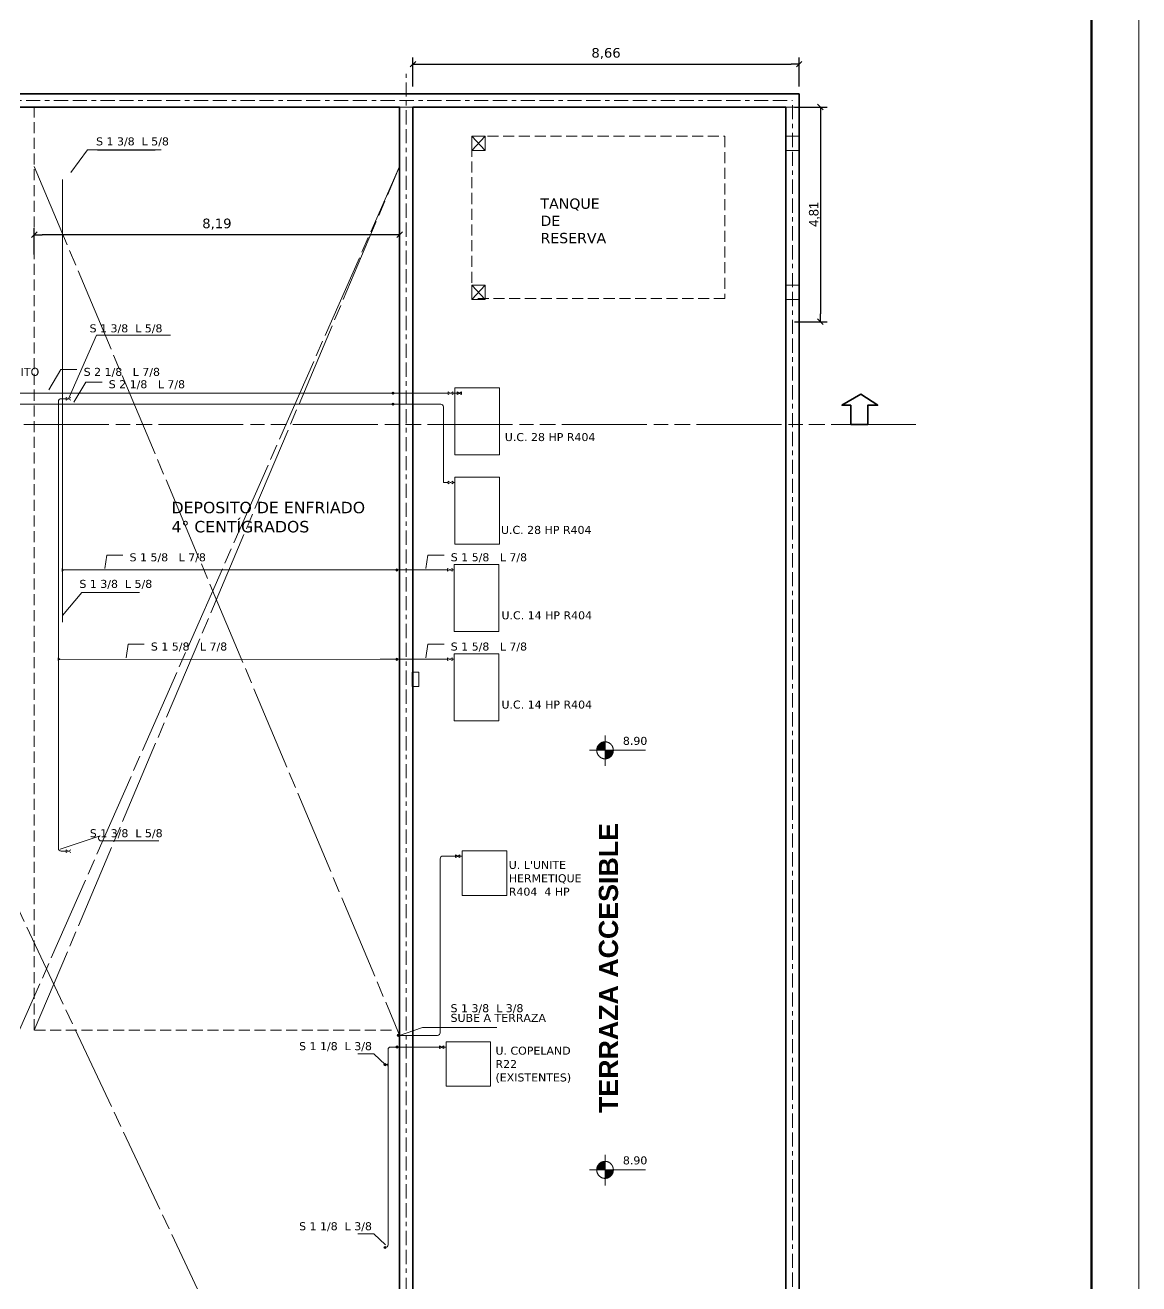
# Model space of a CAD drawing. Header units: metres. Extents: x -163 to 91, y -12 to 67.
# Drawn here: x -84.48 to -59.51, y 17.24 to 45.45 of the extents above; entities that cross this region are included whole.
import ezdxf

# ---------------------------------------------------------------- set-up
doc = ezdxf.new("R2010")
doc.units = ezdxf.units.M
doc.header["$LTSCALE"] = 0.508
doc.header["$PDMODE"] = 1
doc.header["$PDSIZE"] = -2
for name, pattern in [('STYLE_02', [0.694425, 0.48607, -0.208355]), ('STYLE_07', [1.875, 0.625, -0.20828, 0.625, -0.20836, 0.06943, -0.13893]), ('STYLE_09', [5, 3.75, -0.277785, 0.69443, -0.277785]), ('STYLE_10', [5.9375, 3.75, -0.277785, 0.69443, -0.277785, 0.625, -0.3125])]:
    doc.linetypes.add(name, pattern=pattern)
doc.layers.get('0').update_dxf_attribs({"lineweight": 18})
for name, color, linetype, lineweight in [('-40C', 160, 'Continuous', 20), ('10°C', 230, 'Continuous', 18), ('Dimension', 7, 'Continuous', 5), ('Muros', 7, 'Continuous', 35), ('None', 7, 'Continuous', 5), ('ROTUL1', 7, 'Continuous', 20), ('TEXTO', 7, 'Continuous', 18), ('Zócalo', 7, 'Continuous', 9)]:
    doc.layers.add(name, color=color, linetype=linetype, lineweight=lineweight)
doc.styles.add('Arial (bold)', font='')
doc.styles.add('HoratioDBol', font='')
doc.styles.add('Verdana', font='verdana.ttf')
doc.styles.get('Arial (bold)').set_extended_font_data('Arial', bold=True)
doc.styles.get('HoratioDBol').set_extended_font_data('HoratioDBol')
doc.dimstyles.new('personal', dxfattribs={"dimtxt": 0.214974, "dimasz": 0.179989, "dimexe": 0.15, "dimexo": 0.159, "dimgap": 0.001, "dimtad": 1, "dimzin": 3, "dimtxsty": 'HoratioDBol', "dimblk": 'VW_SLASH', "dimcen": 0, "dimdle": 0.001, "dimazin": 0, "dimtfac": 0.8, "dimtix": 1, "dimtmove": 0, "dimatfit": 0, "dimldrblk": 'VW_CONCAVEFILLED', "dimfxl": 0, "dimfrac": 2, "dimtolj": 1, "dimtzin": 3, "dimarcsym": 0})

# ---------------------------------------------------------------- blocks, each defined once
blk = doc.blocks.new('VW_SLASH')
at = {"color": 0, "linetype": 'ByBlock', "lineweight": -2}
blk.add_line((0, 0), (-1, 0), dxfattribs=at)
at = {"layer": 'Zócalo', "color": 0}
blk.add_lwpolyline([(0.35, 0.35), (-0.35, -0.35)], dxfattribs=at)
blk = doc.blocks.new('*D299')
at = {"layer": 'Defpoints', "color": 0, "lineweight": 0, "transparency": 16777216}
for p in [(-84.279, 40.75), (-84.279, 40.15), (-76.089, 40.15)]:
    blk.add_point(p, dxfattribs=at)
at = {"layer": 'Dimension', "color": 0, "lineweight": -2, "transparency": 16777216}
for p, q in [((-84.279, 40.309), (-84.279, 40.9)), ((-76.269, 40.75), (-84.099, 40.75)), ((-76.089, 40.309), (-76.089, 40.9))]:
    blk.add_line(p, q, dxfattribs=at)
at = {"layer": 'Dimension', "color": 0, "lineweight": -2, "transparency": 16777216, "xscale": 0.179989013671875, "yscale": 0.179989013671875, "zscale": 0.179989013671875, "rotation": 180}
blk.add_blockref('VW_SLASH', (-84.279, 40.75), dxfattribs=at)
at = {"layer": 'Dimension', "color": 0, "lineweight": -2, "transparency": 16777216, "xscale": 0.179989013671875, "yscale": 0.179989013671875, "zscale": 0.179989013671875}
blk.add_blockref('VW_SLASH', (-76.089, 40.75), dxfattribs=at)
at = {"layer": 'Dimension', "color": 0, "transparency": 16777216, "insert": (-80.184, 40.987), "char_height": 0.215, "attachment_point": 5, "style": 'Verdana'}
blk.add_mtext('\\A1;8,19', dxfattribs=at)
blk = doc.blocks.new('VW_CONCAVEFILLED')
at = {"linetype": 'ByBlock', "lineweight": 0}
blk.add_hatch(color=0, dxfattribs=at).paths.add_polyline_path([(-1.11, 0.3), (-1.08, 0.28), (-1.05, 0.26), (-1.01, 0.25), (-0.98, 0.23), (-0.95, 0.22), (-0.91, 0.2), (-0.88, 0.19), (-0.85, 0.17), (-0.81, 0.16), (-0.78, 0.15), (-0.75, 0.13), (-0.71, 0.12), (-0.68, 0.11), (-0.64, 0.1), (-0.61, 0.09), (-0.57, 0.08), (-0.54, 0.07), (-0.5, 0.06), (-0.47, 0.06), (-0.43, 0.05), (-0.4, 0.04), (-0.36, 0.04), (-0.33, 0.03), (-0.29, 0.02), (-0.26, 0.02), (-0.22, 0.01), (-0.18, 0.01), (-0.15, 0.01), (-0.11, 0.01), (-0.07, 0), (-0.04, 0), (0, 0), (-0.04, 0), (-0.07, 0), (-0.11, -0.01), (-0.15, -0.01), (-0.18, -0.01), (-0.22, -0.01), (-0.26, -0.02), (-0.29, -0.02), (-0.33, -0.03), (-0.36, -0.04), (-0.4, -0.04), (-0.43, -0.05), (-0.47, -0.06), (-0.5, -0.06), (-0.54, -0.07), (-0.57, -0.08), (-0.61, -0.09), (-0.64, -0.1), (-0.68, -0.11), (-0.71, -0.12), (-0.75, -0.13), (-0.78, -0.15), (-0.81, -0.16), (-0.85, -0.17), (-0.88, -0.19), (-0.91, -0.2), (-0.95, -0.22), (-0.98, -0.23), (-1.01, -0.25), (-1.05, -0.26), (-1.08, -0.28), (-1.11, -0.3), (-1.1, -0.28), (-1.08, -0.27), (-1.07, -0.25), (-1.06, -0.23), (-1.05, -0.22), (-1.04, -0.2), (-1.03, -0.18), (-1.02, -0.16), (-1.02, -0.14), (-1.01, -0.12), (-1.01, -0.1), (-1, -0.08), (-1, -0.06), (-1, -0.04), (-0.99, -0.02), (-0.99, 0), (-0.99, 0.02), (-1, 0.04), (-1, 0.06), (-1, 0.08), (-1.01, 0.1), (-1.01, 0.12), (-1.02, 0.14), (-1.02, 0.16), (-1.03, 0.18), (-1.04, 0.2), (-1.05, 0.22), (-1.06, 0.23), (-1.07, 0.25), (-1.08, 0.27), (-1.1, 0.28)])
at = {"layer": 'Zócalo', "color": 0}
blk.add_lwpolyline([(-1.11, 0.3), (-1.08, 0.28), (-1.05, 0.26), (-1.01, 0.25), (-0.98, 0.23), (-0.95, 0.22), (-0.91, 0.2), (-0.88, 0.19), (-0.85, 0.17), (-0.81, 0.16), (-0.78, 0.15), (-0.75, 0.13), (-0.71, 0.12), (-0.68, 0.11), (-0.64, 0.1), (-0.61, 0.09), (-0.57, 0.08), (-0.54, 0.07), (-0.5, 0.06), (-0.47, 0.06), (-0.43, 0.05), (-0.4, 0.04), (-0.36, 0.04), (-0.33, 0.03), (-0.29, 0.02), (-0.26, 0.02), (-0.22, 0.01), (-0.18, 0.01), (-0.15, 0.01), (-0.11, 0.01), (-0.07, 0), (-0.04, 0), (0, 0), (-0.04, 0), (-0.07, 0), (-0.11, -0.01), (-0.15, -0.01), (-0.18, -0.01), (-0.22, -0.01), (-0.26, -0.02), (-0.29, -0.02), (-0.33, -0.03), (-0.36, -0.04), (-0.4, -0.04), (-0.43, -0.05), (-0.47, -0.06), (-0.5, -0.06), (-0.54, -0.07), (-0.57, -0.08), (-0.61, -0.09), (-0.64, -0.1), (-0.68, -0.11), (-0.71, -0.12), (-0.75, -0.13), (-0.78, -0.15), (-0.81, -0.16), (-0.85, -0.17), (-0.88, -0.19), (-0.91, -0.2), (-0.95, -0.22), (-0.98, -0.23), (-1.01, -0.25), (-1.05, -0.26), (-1.08, -0.28), (-1.11, -0.3), (-1.1, -0.28), (-1.08, -0.27), (-1.07, -0.25), (-1.06, -0.23), (-1.05, -0.22), (-1.04, -0.2), (-1.03, -0.18), (-1.02, -0.16), (-1.02, -0.14), (-1.01, -0.12), (-1.01, -0.1), (-1, -0.08), (-1, -0.06), (-1, -0.04), (-0.99, -0.02), (-0.99, 0), (-0.99, 0.02), (-1, 0.04), (-1, 0.06), (-1, 0.08), (-1.01, 0.1), (-1.01, 0.12), (-1.02, 0.14), (-1.02, 0.16), (-1.03, 0.18), (-1.04, 0.2), (-1.05, 0.22), (-1.06, 0.23), (-1.07, 0.25), (-1.08, 0.27), (-1.1, 0.28)], close=True, dxfattribs=at)
blk = doc.blocks.new('Group')
at = {"color": 0, "linetype": 'Continuous', "lineweight": 20}
blk.add_wipeout([(0.135, 0.461), (0.134, 0.463), (0.133, 0.464), (0.132, 0.465), (0.131, 0.467), (0.13, 0.468), (0.129, 0.469), (0.128, 0.47), (0.127, 0.472), (0.127, 0.473), (0.126, 0.474), (0.125, 0.475), (0.124, 0.476), (0.123, 0.478), (0.122, 0.479), (0.12, 0.48), (0.119, 0.481), (0.118, 0.482), (0.117, 0.483), (0.116, 0.484), (0.115, 0.485), (0.114, 0.487), (0.113, 0.488), (0.112, 0.489), (0.111, 0.49), (0.11, 0.491), (0.109, 0.492), (0.108, 0.493), (0.106, 0.494), (0.105, 0.495), (0.104, 0.496), (0.103, 0.497), (0.102, 0.498), (0.101, 0.499), (0.1, 0.5), (0.098, 0.501), (0.097, 0.502), (0.096, 0.503), (0.095, 0.504), (0.094, 0.504), (0.092, 0.505), (0.091, 0.506), (0.09, 0.507), (0.089, 0.508), (0.087, 0.509), (0.086, 0.51), (0.085, 0.511), (0.084, 0.511), (0.082, 0.512), (0.081, 0.513), (0.08, 0.514), (0.078, 0.515), (0.077, 0.515), (0.076, 0.516), (0.074, 0.517), (0.073, 0.518), (0.072, 0.518), (0.07, 0.519), (0.069, 0.52), (0.068, 0.521), (0.066, 0.521), (0.065, 0.522), (0.063, 0.523), (0.062, 0.523), (0.06, 0.524), (0.059, 0.525), (0.058, 0.525), (0.056, 0.526), (0.055, 0.527), (0.053, 0.527), (0.052, 0.528), (0.05, 0.528), (0.049, 0.529), (0.048, 0.529), (0.046, 0.53), (0.045, 0.53), (0.043, 0.531), (0.042, 0.531), (0.04, 0.532), (0.039, 0.532), (0.038, 0.533), (0.036, 0.533), (0.035, 0.534), (0.033, 0.534), (0.032, 0.535), (0.03, 0.535), (0.029, 0.535), (0.027, 0.536), (0.026, 0.536), (0.024, 0.536), (0.023, 0.537), (0.021, 0.537), (0.02, 0.537), (0.018, 0.538), (0.017, 0.538), (0.015, 0.538), (0.014, 0.538), (0.013, 0.539), (0.011, 0.539), (0.01, 0.539), (0.008, 0.539), (0.007, 0.54), (0.005, 0.54), (0.004, 0.54), (0.002, 0.54), (0.001, 0.54), (-0.001, 0.54), (-0.002, 0.54), (-0.004, 0.541), (-0.005, 0.541), (-0.007, 0.541), (-0.008, 0.541), (-0.01, 0.541), (-0.012, 0.541), (-0.013, 0.541), (-0.015, 0.541), (-0.016, 0.541), (-0.018, 0.541), (-0.019, 0.541), (-0.021, 0.541), (-0.022, 0.541), (-0.024, 0.541), (-0.025, 0.541), (-0.027, 0.541), (-0.028, 0.541), (-0.03, 0.54), (-0.031, 0.54), (-0.033, 0.54), (-0.035, 0.54), (-0.036, 0.54), (-0.038, 0.54), (-0.039, 0.539), (-0.041, 0.539), (-0.042, 0.539), (-0.044, 0.539), (-0.045, 0.539), (-0.047, 0.538), (-0.048, 0.538), (-0.05, 0.538), (-0.051, 0.538), (-0.053, 0.537), (-0.054, 0.537), (-0.056, 0.537), (-0.057, 0.536), (-0.059, 0.536), (-0.06, 0.536), (-0.062, 0.535), (-0.063, 0.535), (-0.065, 0.534), (-0.066, 0.534), (-0.067, 0.534), (-0.069, 0.533), (-0.07, 0.533), (-0.072, 0.532), (-0.073, 0.532), (-0.075, 0.531), (-0.076, 0.531), (-0.078, 0.53), (-0.079, 0.53), (-0.08, 0.529), (-0.082, 0.529), (-0.083, 0.528), (-0.085, 0.528), (-0.086, 0.527), (-0.087, 0.527), (-0.089, 0.526), (-0.09, 0.525), (-0.091, 0.525), (-0.093, 0.524), (-0.094, 0.524), (-0.096, 0.523), (-0.097, 0.522), (-0.098, 0.522), (-0.1, 0.521), (-0.101, 0.52), (-0.102, 0.519), (-0.104, 0.519), (-0.105, 0.518), (-0.106, 0.517), (-0.108, 0.516), (-0.109, 0.516), (-0.11, 0.515), (-0.112, 0.514), (-0.113, 0.513), (-0.114, 0.512), (-0.116, 0.512), (-0.117, 0.511), (-0.118, 0.51), (-0.119, 0.509), (-0.121, 0.508), (-0.122, 0.507), (-0.123, 0.506), (-0.124, 0.505), (-0.126, 0.505), (-0.127, 0.504), (-0.128, 0.503), (-0.129, 0.502), (-0.131, 0.501), (-0.132, 0.5), (-0.133, 0.499), (-0.134, 0.498), (-0.135, 0.497), (-0.137, 0.496), (-0.138, 0.495), (-0.139, 0.494), (-0.14, 0.493), (-0.141, 0.492), (-0.142, 0.491), (-0.144, 0.49), (-0.145, 0.489), (-0.146, 0.488), (-0.147, 0.486), (-0.148, 0.485), (-0.149, 0.484), (-0.15, 0.483), (-0.151, 0.482), (-0.152, 0.481), (-0.153, 0.48), (-0.154, 0.479), (-0.155, 0.478), (-0.156, 0.476), (-0.157, 0.475), (-0.158, 0.474), (-0.159, 0.473), (-0.16, 0.472), (-0.161, 0.471), (-0.162, 0.469), (-0.163, 0.468), (-0.164, 0.467), (-0.165, 0.466), (-0.166, 0.464), (-0.166, 0.463), (-0.167, 0.462), (-0.168, 0.461), (-0.169, 0.459), (-0.17, 0.458), (-0.171, 0.457), (-0.172, 0.456), (-0.172, 0.454), (-0.173, 0.453), (-0.174, 0.452), (-0.175, 0.45), (-0.176, 0.449), (-0.176, 0.448), (-0.177, 0.446), (-0.178, 0.445), (-0.179, 0.444), (-0.179, 0.442), (-0.18, 0.441), (-0.181, 0.439), (-0.181, 0.438), (-0.182, 0.437), (-0.183, 0.435), (-0.184, 0.434), (-0.184, 0.432), (-0.185, 0.431), (-0.185, 0.429), (-0.186, 0.428), (-0.187, 0.427), (-0.187, 0.425), (-0.188, 0.424), (-0.189, 0.422), (-0.189, 0.421), (-0.19, 0.419), (-0.19, 0.418), (-0.191, 0.416), (-0.191, 0.415), (-0.192, 0.413), (-0.192, 0.412), (-0.193, 0.41), (-0.193, 0.409), (-0.194, 0.407), (-0.194, 0.406), (-0.195, 0.404), (-0.195, 0.403), (-0.195, 0.401), (-0.196, 0.4), (-0.196, 0.398), (-0.197, 0.397), (-0.197, 0.395), (-0.197, 0.394), (-0.198, 0.392), (-0.198, 0.391), (-0.198, 0.389), (-0.199, 0.388), (-0.199, 0.386), (-0.199, 0.385), (-0.199, 0.383), (-0.2, 0.382), (-0.2, 0.38), (-0.2, 0.379), (-0.2, 0.377), (-0.2, 0.376), (-0.201, 0.374), (-0.201, 0.373), (-0.201, 0.371), (-0.201, 0.37), (-0.201, 0.368), (-0.201, 0.367), (-0.202, 0.365), (-0.202, 0.363), (-0.202, 0.362), (-0.202, 0.36), (-0.202, 0.359), (-0.202, 0.357), (-0.202, 0.356), (-0.202, 0.354), (-0.202, 0.353), (-0.202, 0.351), (-0.202, 0.349), (-0.202, 0.348), (-0.202, 0.346), (-0.202, 0.345), (-0.202, 0.343), (-0.202, 0.342), (-0.202, 0.34), (-0.202, 0.338), (-0.201, 0.337), (-0.201, 0.335), (-0.201, 0.334), (-0.201, 0.332), (-0.201, 0.33), (-0.201, 0.329), (-0.2, 0.327), (-0.2, 0.326), (-0.2, 0.324), (-0.2, 0.323), (-0.2, 0.321), (-0.199, 0.319), (-0.199, 0.318), (-0.199, 0.316), (-0.199, 0.315), (-0.198, 0.313), (-0.198, 0.312), (-0.198, 0.31), (-0.197, 0.309), (-0.197, 0.307), (-0.197, 0.306), (-0.196, 0.304), (-0.196, 0.303), (-0.196, 0.301), (-0.195, 0.3), (-0.195, 0.298), (-0.194, 0.297), (-0.194, 0.295), (-0.193, 0.294), (-0.193, 0.292), (-0.193, 0.291), (-0.192, 0.289), (-0.192, 0.288), (-0.191, 0.286), (-0.191, 0.285), (-0.19, 0.283), (-0.189, 0.282), (-0.189, 0.28), (-0.188, 0.279), (-0.188, 0.277), (-0.187, 0.276), (-0.187, 0.275), (-0.186, 0.273), (-0.185, 0.272), (-0.185, 0.27), (-0.184, 0.269), (-0.183, 0.268), (-0.183, 0.266), (-0.182, 0.265), (-0.181, 0.263), (-0.181, 0.262), (-0.18, 0.261), (-0.179, 0.259), (-0.179, 0.258), (-0.178, 0.256), (-0.177, 0.255), (-0.176, 0.254), (-0.175, 0.252), (-0.175, 0.251), (-0.174, 0.25), (-0.173, 0.248), (-0.172, 0.247), (-0.171, 0.246), (-0.171, 0.244), (-0.17, 0.243), (-0.169, 0.242), (-0.168, 0.24), (-0.167, 0.239), (-0.166, 0.238), (-0.165, 0.236), (-0.164, 0.235), (-0.163, 0.234), (-0.162, 0.233), (-0.161, 0.231), (-0.16, 0.23), (-0.159, 0.229), (-0.159, 0.228), (-0.158, 0.226), (-0.157, 0.225), (-0.156, 0.224), (-0.155, 0.223), (-0.154, 0.222), (-0.153, 0.22), (-0.151, 0.219), (-0.15, 0.218), (-0.149, 0.217), (-0.148, 0.216), (-0.147, 0.215), (-0.146, 0.214), (-0.145, 0.213), (-0.144, 0.212), (-0.143, 0.21), (-0.142, 0.209), (-0.141, 0.208), (-0.14, 0.207), (-0.139, 0.206), (-0.137, 0.205), (-0.136, 0.204), (-0.135, 0.203), (-0.134, 0.202), (-0.133, 0.201), (-0.132, 0.2), (-0.13, 0.199), (-0.129, 0.198), (-0.128, 0.197), (-0.127, 0.197), (-0.126, 0.196), (-0.124, 0.195), (-0.123, 0.194), (-0.122, 0.193), (-0.121, 0.192), (-0.12, 0.191), (-0.118, 0.19), (-0.117, 0.189), (-0.116, 0.189), (-0.114, 0.188), (-0.113, 0.187), (-0.112, 0.186), (-0.111, 0.185), (-0.109, 0.185), (-0.108, 0.184), (-0.107, 0.183), (-0.105, 0.182), (-0.104, 0.182), (-0.103, 0.181), (-0.101, 0.18), (-0.1, 0.179), (-0.099, 0.179), (-0.097, 0.178), (-0.096, 0.177), (-0.094, 0.177), (-0.093, 0.176), (-0.092, 0.175), (-0.09, 0.175), (-0.089, 0.174), (-0.087, 0.173), (-0.086, 0.173), (-0.085, 0.172), (-0.083, 0.172), (-0.082, 0.171), (-0.08, 0.171), (-0.079, 0.17), (-0.077, 0.17), (-0.076, 0.169), (-0.075, 0.169), (-0.073, 0.168), (-0.072, 0.168), (-0.07, 0.167), (-0.069, 0.167), (-0.067, 0.166), (-0.066, 0.166), (-0.064, 0.165), (-0.063, 0.165), (-0.062, 0.165), (-0.06, 0.164), (-0.059, 0.164), (-0.057, 0.164), (-0.056, 0.163), (-0.054, 0.163), (-0.053, 0.163), (-0.051, 0.162), (-0.05, 0.162), (-0.048, 0.162), (-0.047, 0.161), (-0.045, 0.161), (-0.044, 0.161), (-0.042, 0.161), (-0.041, 0.161), (-0.039, 0.16), (-0.038, 0.16), (-0.036, 0.16), (-0.035, 0.16), (-0.033, 0.16), (-0.032, 0.16), (-0.03, 0.16), (-0.029, 0.159), (-0.027, 0.159), (-0.026, 0.159), (-0.024, 0.159), (-0.023, 0.159), (-0.021, 0.159), (-0.02, 0.159), (-0.018, 0.159), (-0.017, 0.159), (-0.015, 0.159), (-0.014, 0.159), (-0.012, 0.159), (-0.011, 0.159), (-0.009, 0.159), (-0.008, 0.159), (-0.006, 0.159), (-0.005, 0.159), (-0.003, 0.16), (-0.002, 0.16), (0, 0.16), (0.002, 0.16), (0.003, 0.16), (0.005, 0.16), (0.006, 0.161), (0.008, 0.161), (0.009, 0.161), (0.011, 0.161), (0.012, 0.161), (0.014, 0.162), (0.015, 0.162), (0.017, 0.162), (0.018, 0.162), (0.02, 0.163), (0.021, 0.163), (0.023, 0.163), (0.024, 0.164), (0.026, 0.164), (0.027, 0.164), (0.029, 0.165), (0.03, 0.165), (0.032, 0.166), (0.033, 0.166), (0.034, 0.166), (0.036, 0.167), (0.037, 0.167), (0.039, 0.168), (0.04, 0.168), (0.042, 0.169), (0.043, 0.169), (0.045, 0.17), (0.046, 0.17), (0.047, 0.171), (0.049, 0.171), (0.05, 0.172), (0.052, 0.172), (0.053, 0.173), (0.054, 0.174), (0.056, 0.174), (0.057, 0.175), (0.058, 0.175), (0.06, 0.176), (0.061, 0.177), (0.063, 0.177), (0.064, 0.178), (0.065, 0.179), (0.067, 0.179), (0.068, 0.18), (0.069, 0.181), (0.071, 0.182), (0.072, 0.182), (0.073, 0.183), (0.075, 0.184), (0.076, 0.185), (0.077, 0.185), (0.079, 0.186), (0.08, 0.187), (0.081, 0.188), (0.083, 0.189), (0.084, 0.19), (0.085, 0.19), (0.086, 0.191), (0.088, 0.192), (0.089, 0.193), (0.09, 0.194), (0.091, 0.195), (0.093, 0.196), (0.094, 0.197), (0.095, 0.198), (0.096, 0.199), (0.098, 0.2), (0.099, 0.201), (0.1, 0.202), (0.101, 0.203), (0.103, 0.204), (0.104, 0.205), (0.105, 0.206), (0.106, 0.207), (0.107, 0.208), (0.108, 0.209), (0.109, 0.21), (0.111, 0.211), (0.112, 0.212), (0.113, 0.213), (0.114, 0.214), (0.115, 0.215), (0.116, 0.216), (0.117, 0.218), (0.118, 0.219), (0.119, 0.22), (0.12, 0.221), (0.121, 0.222), (0.122, 0.223), (0.123, 0.224), (0.124, 0.226), (0.125, 0.227), (0.126, 0.228), (0.127, 0.229), (0.128, 0.23), (0.129, 0.232), (0.13, 0.233), (0.131, 0.234), (0.132, 0.235), (0.133, 0.236), (0.134, 0.238), (0.135, 0.239), (0.135, 0.24), (0.136, 0.241), (0.137, 0.243), (0.138, 0.244), (0.139, 0.245), (0.14, 0.247), (0.14, 0.248), (0.141, 0.249), (0.142, 0.251), (0.143, 0.252), (0.144, 0.253), (0.144, 0.255), (0.145, 0.256), (0.146, 0.257), (0.147, 0.259), (0.147, 0.26), (0.148, 0.262), (0.149, 0.263), (0.15, 0.264), (0.15, 0.266), (0.151, 0.267), (0.152, 0.269), (0.152, 0.27), (0.153, 0.272), (0.154, 0.273), (0.154, 0.274), (0.155, 0.276), (0.156, 0.277), (0.156, 0.279), (0.157, 0.28), (0.157, 0.282), (0.158, 0.283), (0.158, 0.285), (0.159, 0.286), (0.159, 0.288), (0.16, 0.289), (0.16, 0.291), (0.161, 0.292), (0.161, 0.294), (0.162, 0.295), (0.162, 0.297), (0.163, 0.298), (0.163, 0.3), (0.164, 0.301), (0.164, 0.303), (0.164, 0.304), (0.165, 0.306), (0.165, 0.307), (0.165, 0.309), (0.166, 0.31), (0.166, 0.312), (0.166, 0.313), (0.167, 0.315), (0.167, 0.316), (0.167, 0.318), (0.168, 0.319), (0.168, 0.321), (0.168, 0.322), (0.168, 0.324), (0.168, 0.325), (0.169, 0.327), (0.169, 0.328), (0.169, 0.33), (0.169, 0.331), (0.169, 0.333), (0.169, 0.334), (0.169, 0.336), (0.17, 0.338), (0.17, 0.339), (0.17, 0.341), (0.17, 0.342), (0.17, 0.344), (0.17, 0.345), (0.17, 0.347), (0.17, 0.348), (0.17, 0.35), (0.17, 0.352), (0.17, 0.353), (0.17, 0.355), (0.17, 0.356), (0.17, 0.358), (0.17, 0.359), (0.17, 0.361), (0.17, 0.363), (0.169, 0.364), (0.169, 0.366), (0.169, 0.367), (0.169, 0.369), (0.169, 0.371), (0.169, 0.372), (0.168, 0.374), (0.168, 0.375), (0.168, 0.377), (0.168, 0.378), (0.168, 0.38), (0.167, 0.382), (0.167, 0.383), (0.167, 0.385), (0.167, 0.386), (0.166, 0.388), (0.166, 0.389), (0.166, 0.391), (0.165, 0.392), (0.165, 0.394), (0.165, 0.395), (0.164, 0.397), (0.164, 0.398), (0.164, 0.4), (0.163, 0.401), (0.163, 0.403), (0.162, 0.404), (0.162, 0.406), (0.161, 0.407), (0.161, 0.409), (0.161, 0.41), (0.16, 0.412), (0.16, 0.413), (0.159, 0.415), (0.159, 0.416), (0.158, 0.418), (0.157, 0.419), (0.157, 0.421), (0.156, 0.422), (0.156, 0.423), (0.155, 0.425), (0.155, 0.426), (0.154, 0.428), (0.153, 0.429), (0.153, 0.43), (0.152, 0.432), (0.151, 0.433), (0.151, 0.435), (0.15, 0.436), (0.149, 0.437), (0.149, 0.439), (0.148, 0.44), (0.147, 0.442), (0.147, 0.443), (0.146, 0.444), (0.145, 0.446), (0.144, 0.447), (0.143, 0.448), (0.143, 0.45), (0.142, 0.451), (0.141, 0.452), (0.14, 0.454), (0.139, 0.455), (0.139, 0.456), (0.138, 0.458), (0.137, 0.459), (0.136, 0.46)], dxfattribs=at).dxf.layer = 'None'
at = {"layer": 'None', "linetype": 'Continuous', "lineweight": 0}
for points in [[(-0.016, 0.35), (-0.016, 0.541), (-0.018, 0.541), (-0.019, 0.541), (-0.021, 0.541), (-0.022, 0.541), (-0.024, 0.541), (-0.025, 0.541), (-0.027, 0.541), (-0.028, 0.541), (-0.03, 0.54), (-0.031, 0.54), (-0.033, 0.54), (-0.035, 0.54), (-0.036, 0.54), (-0.038, 0.54), (-0.039, 0.54), (-0.041, 0.539), (-0.042, 0.539), (-0.044, 0.539), (-0.045, 0.539), (-0.047, 0.538), (-0.048, 0.538), (-0.05, 0.538), (-0.051, 0.538), (-0.053, 0.537), (-0.054, 0.537), (-0.055, 0.537), (-0.057, 0.536), (-0.058, 0.536), (-0.06, 0.536), (-0.061, 0.535), (-0.063, 0.535), (-0.064, 0.535), (-0.066, 0.534), (-0.067, 0.534), (-0.069, 0.533), (-0.07, 0.533), (-0.071, 0.532), (-0.073, 0.532), (-0.074, 0.532), (-0.076, 0.531), (-0.077, 0.531), (-0.079, 0.53), (-0.08, 0.529), (-0.081, 0.529), (-0.083, 0.528), (-0.084, 0.528), (-0.086, 0.527), (-0.087, 0.527), (-0.088, 0.526), (-0.09, 0.525), (-0.091, 0.525), (-0.093, 0.524), (-0.094, 0.524), (-0.095, 0.523), (-0.097, 0.522), (-0.098, 0.521), (-0.1, 0.521), (-0.101, 0.52), (-0.102, 0.519), (-0.104, 0.519), (-0.105, 0.518), (-0.106, 0.517), (-0.108, 0.516), (-0.109, 0.515), (-0.11, 0.515), (-0.112, 0.514), (-0.113, 0.513), (-0.114, 0.512), (-0.116, 0.511), (-0.117, 0.511), (-0.118, 0.51), (-0.119, 0.509), (-0.121, 0.508), (-0.122, 0.507), (-0.123, 0.506), (-0.124, 0.505), (-0.126, 0.504), (-0.127, 0.503), (-0.128, 0.503), (-0.129, 0.502), (-0.131, 0.501), (-0.132, 0.5), (-0.133, 0.499), (-0.134, 0.498), (-0.135, 0.497), (-0.136, 0.496), (-0.138, 0.495), (-0.139, 0.494), (-0.14, 0.493), (-0.141, 0.492), (-0.142, 0.491), (-0.143, 0.49), (-0.144, 0.488), (-0.145, 0.487), (-0.146, 0.486), (-0.147, 0.485), (-0.149, 0.484), (-0.15, 0.483), (-0.151, 0.482), (-0.152, 0.481), (-0.153, 0.48), (-0.154, 0.479), (-0.155, 0.477), (-0.156, 0.476), (-0.157, 0.475), (-0.158, 0.474), (-0.159, 0.473), (-0.16, 0.471), (-0.161, 0.47), (-0.162, 0.469), (-0.162, 0.468), (-0.163, 0.467), (-0.164, 0.465), (-0.165, 0.464), (-0.166, 0.463), (-0.167, 0.462), (-0.168, 0.46), (-0.169, 0.459), (-0.17, 0.458), (-0.17, 0.456), (-0.171, 0.455), (-0.172, 0.454), (-0.173, 0.452), (-0.174, 0.451), (-0.175, 0.45), (-0.175, 0.448), (-0.176, 0.447), (-0.177, 0.446), (-0.178, 0.444), (-0.179, 0.443), (-0.179, 0.441), (-0.18, 0.44), (-0.181, 0.439), (-0.181, 0.437), (-0.182, 0.436), (-0.183, 0.434), (-0.184, 0.433), (-0.184, 0.431), (-0.185, 0.43), (-0.185, 0.429), (-0.186, 0.427), (-0.187, 0.426), (-0.187, 0.424), (-0.188, 0.423), (-0.189, 0.421), (-0.189, 0.42), (-0.19, 0.419), (-0.19, 0.417), (-0.191, 0.416), (-0.191, 0.414), (-0.192, 0.413), (-0.192, 0.411), (-0.193, 0.41), (-0.193, 0.408), (-0.194, 0.407), (-0.194, 0.405), (-0.195, 0.404), (-0.195, 0.402), (-0.195, 0.401), (-0.196, 0.399), (-0.196, 0.398), (-0.197, 0.396), (-0.197, 0.395), (-0.197, 0.393), (-0.198, 0.392), (-0.198, 0.39), (-0.198, 0.389), (-0.198, 0.387), (-0.199, 0.386), (-0.199, 0.384), (-0.199, 0.383), (-0.2, 0.381), (-0.2, 0.38), (-0.2, 0.378), (-0.2, 0.377), (-0.2, 0.375), (-0.201, 0.374), (-0.201, 0.372), (-0.201, 0.37), (-0.201, 0.369), (-0.201, 0.367), (-0.201, 0.366), (-0.202, 0.364), (-0.202, 0.363), (-0.202, 0.361), (-0.202, 0.36), (-0.202, 0.358), (-0.202, 0.356), (-0.202, 0.355), (-0.202, 0.353), (-0.202, 0.352), (-0.202, 0.35)], [(-0.016, 0.35), (-0.016, 0.159), (-0.014, 0.159), (-0.013, 0.159), (-0.011, 0.159), (-0.01, 0.159), (-0.008, 0.159), (-0.007, 0.159), (-0.005, 0.159), (-0.004, 0.159), (-0.002, 0.16), (-0.001, 0.16), (0.001, 0.16), (0.003, 0.16), (0.004, 0.16), (0.006, 0.16), (0.007, 0.16), (0.009, 0.161), (0.01, 0.161), (0.012, 0.161), (0.013, 0.161), (0.015, 0.161), (0.016, 0.162), (0.018, 0.162), (0.019, 0.162), (0.021, 0.163), (0.022, 0.163), (0.023, 0.163), (0.025, 0.164), (0.026, 0.164), (0.028, 0.164), (0.029, 0.165), (0.031, 0.165), (0.032, 0.165), (0.034, 0.166), (0.035, 0.166), (0.037, 0.167), (0.038, 0.167), (0.039, 0.168), (0.041, 0.168), (0.042, 0.168), (0.044, 0.169), (0.045, 0.169), (0.047, 0.17), (0.048, 0.171), (0.049, 0.171), (0.051, 0.172), (0.052, 0.172), (0.054, 0.173), (0.055, 0.173), (0.056, 0.174), (0.058, 0.175), (0.059, 0.175), (0.061, 0.176), (0.062, 0.176), (0.063, 0.177), (0.065, 0.178), (0.066, 0.179), (0.068, 0.179), (0.069, 0.18), (0.07, 0.181), (0.072, 0.181), (0.073, 0.182), (0.074, 0.183), (0.076, 0.184), (0.077, 0.184), (0.078, 0.185), (0.08, 0.186), (0.081, 0.187), (0.082, 0.188), (0.084, 0.189), (0.085, 0.189), (0.086, 0.19), (0.087, 0.191), (0.089, 0.192), (0.09, 0.193), (0.091, 0.194), (0.092, 0.195), (0.094, 0.196), (0.095, 0.197), (0.096, 0.197), (0.097, 0.198), (0.099, 0.199), (0.1, 0.2), (0.101, 0.201), (0.102, 0.202), (0.103, 0.203), (0.104, 0.204), (0.106, 0.205), (0.107, 0.206), (0.108, 0.207), (0.109, 0.208), (0.11, 0.209), (0.111, 0.21), (0.112, 0.212), (0.113, 0.213), (0.114, 0.214), (0.116, 0.215), (0.117, 0.216), (0.118, 0.217), (0.119, 0.218), (0.12, 0.219), (0.121, 0.22), (0.122, 0.221), (0.123, 0.223), (0.124, 0.224), (0.125, 0.225), (0.126, 0.226), (0.127, 0.227), (0.128, 0.229), (0.129, 0.23), (0.13, 0.231), (0.13, 0.232), (0.131, 0.233), (0.132, 0.235), (0.133, 0.236), (0.134, 0.237), (0.135, 0.238), (0.136, 0.24), (0.137, 0.241), (0.138, 0.242), (0.138, 0.244), (0.139, 0.245), (0.14, 0.246), (0.141, 0.248), (0.142, 0.249), (0.143, 0.25), (0.143, 0.252), (0.144, 0.253), (0.145, 0.255), (0.146, 0.256), (0.147, 0.257), (0.147, 0.259), (0.148, 0.26), (0.149, 0.261), (0.149, 0.263), (0.15, 0.264), (0.151, 0.266), (0.152, 0.267), (0.152, 0.269), (0.153, 0.27), (0.153, 0.271), (0.154, 0.273), (0.155, 0.274), (0.155, 0.276), (0.156, 0.277), (0.157, 0.279), (0.157, 0.28), (0.158, 0.281), (0.158, 0.283), (0.159, 0.284), (0.159, 0.286), (0.16, 0.287), (0.16, 0.289), (0.161, 0.29), (0.161, 0.292), (0.162, 0.293), (0.162, 0.295), (0.163, 0.296), (0.163, 0.298), (0.163, 0.299), (0.164, 0.301), (0.164, 0.302), (0.165, 0.304), (0.165, 0.305), (0.165, 0.307), (0.166, 0.308), (0.166, 0.31), (0.166, 0.311), (0.166, 0.313), (0.167, 0.314), (0.167, 0.316), (0.167, 0.317), (0.168, 0.319), (0.168, 0.32), (0.168, 0.322), (0.168, 0.323), (0.168, 0.325), (0.169, 0.326), (0.169, 0.328), (0.169, 0.33), (0.169, 0.331), (0.169, 0.333), (0.169, 0.334), (0.17, 0.336), (0.17, 0.337), (0.17, 0.339), (0.17, 0.34), (0.17, 0.342), (0.17, 0.344), (0.17, 0.345), (0.17, 0.347), (0.17, 0.348), (0.17, 0.35)]]:
    blk.add_hatch(color=7, dxfattribs=at).paths.add_polyline_path(points)
at = {"layer": 'None', "color": 0, "linetype": 'Continuous', "lineweight": 20}
for p, q in [((-0.016, 0), (-0.016, 0.684)), ((-0.364, 0.35), (0.892, 0.35))]:
    blk.add_line(p, q, dxfattribs=at)
for points in [[(0.135, 0.461), (0.106, 0.503), (0.015, 0.545), (-0.084, 0.535), (-0.165, 0.476), (-0.206, 0.383), (-0.196, 0.281), (-0.138, 0.197), (-0.048, 0.155), (0.051, 0.165), (0.132, 0.225), (0.174, 0.318), (0.164, 0.42), (0.135, 0.461)], [(-0.016, 0.541), (-0.066, 0.541), (-0.152, 0.49), (-0.202, 0.401), (-0.202, 0.35)], [(-0.016, 0.159), (0.034, 0.159), (0.12, 0.21), (0.17, 0.299), (0.17, 0.35)]]:
    blk.add_open_spline(points, degree=2, dxfattribs=at)
blk = doc.blocks.new('nivel')
at = {"layer": 'None', "color": 0}
blk.add_blockref('Group', (0, 0), dxfattribs=at)
blk = doc.blocks.new('*D352')
at = {"layer": 'Defpoints', "color": 0, "lineweight": 0, "transparency": 16777216}
for p in [(-67.129, 44.573), (-75.789, 43.91), (-67.129, 43.91)]:
    blk.add_point(p, dxfattribs=at)
at = {"layer": 'Dimension', "color": 0, "lineweight": -2, "transparency": 16777216}
for p, q in [((-75.789, 44.069), (-75.789, 44.723)), ((-75.609, 44.573), (-67.309, 44.573)), ((-67.129, 44.069), (-67.129, 44.723))]:
    blk.add_line(p, q, dxfattribs=at)
at = {"layer": 'Dimension', "color": 0, "lineweight": -2, "transparency": 16777216, "xscale": 0.179989013671875, "yscale": 0.179989013671875, "zscale": 0.179989013671875, "rotation": 180}
blk.add_blockref('VW_SLASH', (-75.789, 44.573), dxfattribs=at)
at = {"layer": 'Dimension', "color": 0, "lineweight": -2, "transparency": 16777216, "xscale": 0.179989013671875, "yscale": 0.179989013671875, "zscale": 0.179989013671875}
blk.add_blockref('VW_SLASH', (-67.129, 44.573), dxfattribs=at)
at = {"layer": 'Dimension', "color": 0, "transparency": 16777216, "insert": (-71.459, 44.81), "char_height": 0.215, "attachment_point": 5, "style": 'Verdana'}
blk.add_mtext('\\A1;8,66', dxfattribs=at)
blk = doc.blocks.new('*D355')
at = {"layer": 'Defpoints', "color": 0, "linetype": 'Continuous', "lineweight": 0, "transparency": 16777216}
for p in [(-67.394, 43.61), (-67.394, 38.8), (-66.654, 38.8)]:
    blk.add_point(p, dxfattribs=at)
at = {"layer": 'Zócalo', "color": 0, "linetype": 'Continuous', "lineweight": -2, "transparency": 16777216}
for p, q in [((-67.235, 43.61), (-66.504, 43.61)), ((-66.654, 43.43), (-66.654, 38.98)), ((-67.235, 38.8), (-66.504, 38.8))]:
    blk.add_line(p, q, dxfattribs=at)
at = {"layer": 'Zócalo', "color": 0, "linetype": 'Continuous', "lineweight": -2, "transparency": 16777216, "xscale": 0.179989013671875, "yscale": 0.179989013671875, "zscale": 0.179989013671875}
for p, rotation in [((-66.654, 43.61), 90), ((-66.654, 38.8), 270)]:
    blk.add_blockref('VW_SLASH', p, dxfattribs=dict(at, rotation=rotation))
at = {"layer": 'Zócalo', "color": 0, "linetype": 'Continuous', "lineweight": 0, "transparency": 16777216, "insert": (-66.783, 41.205), "char_height": 0.215, "attachment_point": 5, "rotation": 90, "style": 'HoratioDBol'}
blk.add_mtext('\\A1;4,81', dxfattribs=at)

msp = doc.modelspace()

# ---------------------------------------------------------------- hatches: boundary and pattern name
at = {"layer": '10°C', "linetype": 'Continuous', "lineweight": 0}
h = msp.add_hatch(color=256, dxfattribs=at)
h.dxf.hatch_style = 1
h.paths.add_polyline_path([(-83.644, 33.23), (-83.616, 33.23), (-83.616, 33.236), (-83.644, 33.236)])
h.paths.add_polyline_path([(-83.644, 33.236), (-83.616, 33.236), (-83.616, 33.242), (-83.644, 33.242)])
h.paths.add_polyline_path([(-83.649, 33.23), (-83.644, 33.23), (-83.644, 33.236), (-83.649, 33.236)])
h.paths.add_polyline_path([(-83.655, 33.23), (-83.649, 33.23), (-83.649, 33.236), (-83.649, 33.242), (-83.655, 33.242)])
h.paths.add_polyline_path([(-83.655, 33.205), (-83.649, 33.205), (-83.649, 33.23), (-83.655, 33.23)])
h.paths.add_polyline_path([(-83.649, 33.205), (-83.644, 33.205), (-83.644, 33.23), (-83.649, 33.23)])
h.paths.add_polyline_path([(-83.649, 33.236), (-83.644, 33.236), (-83.644, 33.242), (-83.649, 33.242)])
h.paths.add_polyline_path([(-83.649, 33.242), (-83.644, 33.242), (-83.644, 33.267), (-83.649, 33.267)])
h.paths.add_polyline_path([(-83.655, 33.242), (-83.649, 33.242), (-83.649, 33.267), (-83.655, 33.267)])
h = msp.add_hatch(color=256, dxfattribs=at)
h.dxf.hatch_style = 1
h.paths.add_polyline_path([(-83.733, 31.23), (-83.705, 31.23), (-83.705, 31.236), (-83.733, 31.236)])
h.paths.add_polyline_path([(-83.733, 31.236), (-83.705, 31.236), (-83.705, 31.242), (-83.733, 31.242)])
h.paths.add_polyline_path([(-83.738, 31.23), (-83.733, 31.23), (-83.733, 31.236), (-83.738, 31.236)])
h.paths.add_polyline_path([(-83.744, 31.23), (-83.738, 31.23), (-83.738, 31.236), (-83.738, 31.242), (-83.744, 31.242)])
h.paths.add_polyline_path([(-83.744, 31.205), (-83.738, 31.205), (-83.738, 31.23), (-83.744, 31.23)])
h.paths.add_polyline_path([(-83.738, 31.205), (-83.733, 31.205), (-83.733, 31.23), (-83.738, 31.23)])
h.paths.add_polyline_path([(-83.738, 31.236), (-83.733, 31.236), (-83.733, 31.242), (-83.738, 31.242)])
h.paths.add_polyline_path([(-83.738, 31.242), (-83.733, 31.242), (-83.733, 31.267), (-83.738, 31.267)])
h.paths.add_polyline_path([(-83.744, 31.242), (-83.738, 31.242), (-83.738, 31.267), (-83.744, 31.267)])
h = msp.add_hatch(color=256, dxfattribs=at)
h.dxf.hatch_style = 1
h.paths.add_polyline_path([(-76.352, 22.153), (-76.38, 22.153), (-76.38, 22.148), (-76.352, 22.148)])
h.paths.add_polyline_path([(-76.352, 22.148), (-76.38, 22.148), (-76.38, 22.142), (-76.352, 22.142)])
h.paths.add_polyline_path([(-76.347, 22.153), (-76.352, 22.153), (-76.352, 22.148), (-76.347, 22.148)])
h.paths.add_polyline_path([(-76.341, 22.153), (-76.347, 22.153), (-76.347, 22.148), (-76.347, 22.142), (-76.341, 22.142)])
h.paths.add_polyline_path([(-76.341, 22.178), (-76.347, 22.178), (-76.347, 22.153), (-76.341, 22.153)])
h.paths.add_polyline_path([(-76.347, 22.178), (-76.352, 22.178), (-76.352, 22.153), (-76.347, 22.153)])
h.paths.add_polyline_path([(-76.347, 22.148), (-76.352, 22.148), (-76.352, 22.142), (-76.347, 22.142)])
h.paths.add_polyline_path([(-76.347, 22.142), (-76.352, 22.142), (-76.352, 22.117), (-76.347, 22.117)])
h.paths.add_polyline_path([(-76.341, 22.142), (-76.347, 22.142), (-76.347, 22.117), (-76.341, 22.117)])

# ---------------------------------------------------------------- linework, layer by layer
at = {"layer": '-40C', "linetype": 'Continuous', "lineweight": 0}
for p, q in [((-83.681, 37.726), (-83.321, 37.726)), ((-83.119, 37.449), (-82.759, 37.449)), ((-74.846, 37.317), (-73.846, 37.317)), ((-74.846, 37.317), (-74.846, 35.817)), ((-73.846, 37.317), (-73.846, 35.817)), ((-75.64, 37.198), (-84.673, 37.198)), ((-75.64, 37.198), (-77.15, 37.198)), ((-74.996, 37.198), (-76.264, 37.198)), ((-74.996, 37.198), (-76.264, 37.198)), ((-74.996, 37.228), (-74.896, 37.168)), ((-74.896, 37.228), (-74.996, 37.168)), ((-74.996, 37.168), (-74.996, 37.228)), ((-74.896, 37.168), (-74.896, 37.228)), ((-74.846, 37.198), (-74.896, 37.198)), ((-74.846, 37.198), (-74.896, 37.198)), ((-74.846, 37.198), (-74.796, 37.198)), ((-74.846, 37.198), (-74.796, 37.198)), ((-74.696, 37.228), (-74.796, 37.168)), ((-74.796, 37.168), (-74.796, 37.228)), ((-74.796, 37.228), (-74.696, 37.168)), ((-74.696, 37.168), (-74.696, 37.228)), ((-75.809, 36.953), (-84.673, 36.953)), ((-75.165, 36.953), (-76.264, 36.953)), ((-75.105, 36.893), (-75.105, 35.198)), ((-74.846, 35.817), (-73.846, 35.817)), ((-74.846, 35.317), (-73.846, 35.317)), ((-74.846, 35.317), (-73.846, 35.317)), ((-74.846, 35.317), (-74.846, 33.817)), ((-73.846, 35.317), (-73.846, 33.817)), ((-74.996, 35.198), (-75.105, 35.198)), ((-74.996, 35.228), (-74.896, 35.168)), ((-74.896, 35.228), (-74.996, 35.168)), ((-74.996, 35.168), (-74.996, 35.228)), ((-74.896, 35.168), (-74.896, 35.228)), ((-74.846, 35.198), (-74.896, 35.198)), ((-74.846, 35.198), (-74.896, 35.198)), ((-74.846, 35.198), (-74.896, 35.198)), ((-74.846, 33.817), (-73.846, 33.817)), ((-74.836, 26.824), (-75.118, 26.824)), ((-74.836, 26.854), (-74.736, 26.794)), ((-74.736, 26.854), (-74.836, 26.794)), ((-74.836, 26.794), (-74.836, 26.854)), ((-74.736, 26.794), (-74.736, 26.854)), ((-74.686, 26.824), (-74.736, 26.824)), ((-74.686, 26.824), (-74.736, 26.824)), ((-74.686, 26.824), (-74.736, 26.824)), ((-74.686, 26.943), (-73.686, 26.943)), ((-74.686, 26.943), (-73.686, 26.943)), ((-74.686, 26.943), (-74.686, 25.943)), ((-73.686, 26.943), (-73.686, 25.943)), ((-74.686, 25.943), (-73.686, 25.943))]:
    msp.add_line(p, q, dxfattribs=at)
for points in [[(-83.955, 37.274), (-83.681, 37.726)], [(-83.393, 36.997), (-83.119, 37.449)]]:
    msp.add_lwpolyline(points, dxfattribs=at)
at = {"layer": '-40C', "linetype": 'Continuous', "lineweight": 0, "flags": 128}
msp.add_lwpolyline([(-76.145, 22.804), (-75.238, 22.804, 0.414214), (-75.178, 22.864), (-75.178, 26.764)], format="xyb", dxfattribs=at)
at = {"layer": '-40C', "linetype": 'Continuous', "lineweight": 0}
msp.add_lwpolyline([(-76.114, 22.798), (-75.573, 22.98, -0.081432), (-75.554, 22.984), (-73.907, 22.984)], format="xyb", dxfattribs=at)
for centre, radius in [((-76.239, 37.198), 0.025), ((-76.239, 36.953), 0.025), ((-76.233, 37.198), 0.025), ((-76.233, 36.953), 0.025), ((-76.239, 37.198), 0.00613), ((-76.239, 36.953), 0.00613), ((-76.233, 37.198), 0.00613), ((-76.233, 36.953), 0.00613), ((-76.12, 22.804), 0.025), ((-76.12, 22.804), 0.00613)]:
    msp.add_circle(centre, radius, dxfattribs=at)
for centre, start, end in [((-75.165, 36.893), 0, 90), ((-75.118, 26.764), 90, 180)]:
    msp.add_arc(centre, 0.06, start, end, dxfattribs=at)
at = {"layer": '10°C', "linetype": 'Continuous', "lineweight": 0}
for p, q in [((-83.087, 42.655), (-82.727, 42.655)), ((-83.649, 41.985), (-83.649, 32.065)), ((-82.882, 38.501), (-82.522, 38.501)), ((-83.738, 37.015), (-83.738, 26.995)), ((-83.561, 37.075), (-83.678, 37.075)), ((-83.561, 37.105), (-83.461, 37.045)), ((-83.461, 37.105), (-83.561, 37.045)), ((-83.561, 37.045), (-83.561, 37.105)), ((-75.451, 33.571), (-75.091, 33.571)), ((-82.652, 33.57), (-82.292, 33.57)), ((-74.861, 33.357), (-73.861, 33.357)), ((-74.861, 33.357), (-73.861, 33.357)), ((-74.861, 33.357), (-74.861, 31.857)), ((-73.861, 33.357), (-73.861, 31.857)), ((-75.011, 33.237), (-83.649, 33.236)), ((-75.011, 33.267), (-74.911, 33.207)), ((-74.911, 33.267), (-75.011, 33.207)), ((-75.011, 33.207), (-75.011, 33.267)), ((-74.911, 33.207), (-74.911, 33.267)), ((-74.861, 33.237), (-74.911, 33.237)), ((-74.861, 33.237), (-74.911, 33.237)), ((-74.861, 33.237), (-74.911, 33.237)), ((-83.213, 32.731), (-82.853, 32.731)), ((-74.861, 31.857), (-73.861, 31.857)), ((-82.174, 31.57), (-81.814, 31.57)), ((-75.451, 31.57), (-75.091, 31.57)), ((-74.861, 31.355), (-73.861, 31.355)), ((-74.861, 31.355), (-73.861, 31.355)), ((-74.861, 31.355), (-74.861, 29.855)), ((-73.861, 31.355), (-73.861, 29.855)), ((-83.705, 31.23), (-75.011, 31.236)), ((-75.011, 31.236), (-76.521, 31.236)), ((-75.011, 31.266), (-74.911, 31.206)), ((-74.911, 31.266), (-75.011, 31.206)), ((-75.011, 31.206), (-75.011, 31.266)), ((-74.911, 31.206), (-74.911, 31.266)), ((-74.861, 31.236), (-74.911, 31.236)), ((-74.861, 31.236), (-74.911, 31.236)), ((-74.861, 31.236), (-74.911, 31.236)), ((-74.861, 29.855), (-73.861, 29.855)), ((-83.561, 26.935), (-83.678, 26.935)), ((-83.561, 26.965), (-83.461, 26.905)), ((-83.461, 26.965), (-83.561, 26.905)), ((-83.561, 26.905), (-83.561, 26.965)), ((-75.196, 22.574), (-75.096, 22.514)), ((-75.096, 22.574), (-75.196, 22.514)), ((-75.196, 22.514), (-75.196, 22.574)), ((-75.096, 22.514), (-75.096, 22.574)), ((-75.046, 22.663), (-74.046, 22.663)), ((-75.046, 22.663), (-74.046, 22.663)), ((-75.046, 22.663), (-75.046, 21.663)), ((-74.046, 22.663), (-74.046, 21.663)), ((-76.663, 22.391), (-77.023, 22.391)), ((-76.347, 18.111), (-76.347, 22.484)), ((-75.196, 22.544), (-76.287, 22.544)), ((-75.046, 22.544), (-75.096, 22.544)), ((-75.046, 22.544), (-75.096, 22.544)), ((-75.046, 22.544), (-75.096, 22.544)), ((-75.046, 21.663), (-74.046, 21.663)), ((-76.663, 18.355), (-77.023, 18.355)), ((-76.438, 18.051), (-76.407, 18.051))]:
    msp.add_line(p, q, dxfattribs=at)
for points in [[(-83.458, 42.144), (-83.087, 42.655)], [(-81.43, 42.655), (-82.727, 42.655)], [(-83.511, 37.075), (-82.882, 38.501)], [(-81.225, 38.501), (-82.522, 38.501)], [(-75.496, 33.271), (-75.451, 33.571)], [(-82.698, 33.27), (-82.652, 33.57)], [(-83.649, 32.214), (-83.213, 32.731)], [(-83.214, 32.731), (-81.917, 32.731)], [(-82.219, 31.27), (-82.174, 31.57)], [(-75.496, 31.27), (-75.451, 31.57)], [(-76.407, 22.148), (-76.663, 22.391)], [(-76.407, 18.111), (-76.663, 18.355)]]:
    msp.add_lwpolyline(points, dxfattribs=at)
for points in [[(-83.644, 33.205), (-83.655, 33.205), (-83.655, 33.267), (-83.644, 33.267)], [(-83.655, 33.23), (-83.616, 33.23), (-83.616, 33.242), (-83.655, 33.242)], [(-83.733, 31.205), (-83.744, 31.205), (-83.744, 31.267), (-83.733, 31.267)], [(-83.744, 31.23), (-83.705, 31.23), (-83.705, 31.242), (-83.744, 31.242)], [(-76.341, 22.153), (-76.38, 22.153), (-76.38, 22.142), (-76.341, 22.142)], [(-76.352, 22.178), (-76.341, 22.178), (-76.341, 22.117), (-76.352, 22.117)]]:
    msp.add_lwpolyline(points, close=True, dxfattribs=at)
msp.add_lwpolyline([(-81.488, 27.164), (-82.778, 27.164, -0.849399), (-82.798, 27.281), (-83.695, 26.978)], format="xyb", dxfattribs=at)
for centre, radius in [((-76.15, 33.236), 0.025), ((-76.15, 33.236), 0.00613), ((-76.15, 31.235), 0.025), ((-76.15, 31.235), 0.00613), ((-76.145, 22.544), 0.025), ((-76.145, 22.544), 0.00613), ((-76.413, 22.148), 0.025), ((-76.413, 22.148), 0.00613), ((-76.413, 18.051), 0.025), ((-76.413, 18.051), 0.00613)]:
    msp.add_circle(centre, radius, dxfattribs=at)
for centre, start, end in [((-83.678, 37.015), 90, 180), ((-83.678, 26.995), 180, 270), ((-76.287, 22.484), 90, 180), ((-76.407, 18.111), 270, 0)]:
    msp.add_arc(centre, 0.06, start, end, dxfattribs=at)
at = {"layer": 'Muros'}
for p, q in [((-93.409, 43.91), (-75.789, 43.91)), ((-93.409, 43.91), (-67.129, 43.91)), ((-67.129, 43.91), (-67.129, -2.214)), ((-93.109, 43.61), (-76.089, 43.61)), ((-76.089, 43.61), (-76.089, 7.52)), ((-75.789, 43.61), (-75.789, -3.956)), ((-75.789, 43.61), (-67.429, 43.61)), ((-67.429, 43.61), (-67.429, -1.977))]:
    msp.add_line(p, q, dxfattribs=at)
at = {"layer": 'Muros', "color": 253, "lineweight": 5}
for p, q in [((-74.469, 42.636), (-74.169, 42.956)), ((-74.469, 42.956), (-74.169, 42.636)), ((-74.469, 39.299), (-74.169, 39.619)), ((-74.469, 39.619), (-74.169, 39.299))]:
    msp.add_line(p, q, dxfattribs=at)
at = {"layer": 'Muros', "linetype": 'Continuous', "lineweight": 0}
for points in [[(-74.169, 42.636), (-74.469, 42.636), (-74.469, 42.956), (-74.169, 42.956)], [(-67.129, 42.636), (-67.429, 42.636), (-67.429, 42.956), (-67.129, 42.956)], [(-74.169, 39.299), (-74.469, 39.299), (-74.469, 39.619), (-74.169, 39.619)], [(-67.129, 39.299), (-67.429, 39.299), (-67.429, 39.619), (-67.129, 39.619)], [(-75.804, 30.624), (-75.654, 30.624), (-75.654, 30.944), (-75.804, 30.944)]]:
    msp.add_lwpolyline(points, close=True, dxfattribs=at)
at = {"layer": 'Muros'}
msp.add_lwpolyline([(-65.591, 36.5), (-65.971, 36.5), (-65.971, 36.93), (-66.171, 36.93), (-65.746, 37.175), (-65.367, 36.93), (-65.591, 36.93), (-65.591, 36.5), (-65.901, 36.5)], dxfattribs=at)
at = {"layer": 'None', "linetype": 'Continuous', "lineweight": 50}
for p, q in [((-60.573, 43.85), (-60.573, 65.82)), ((-60.573, -11.18), (-60.573, 43.85))]:
    msp.add_line(p, q, dxfattribs=at)
at = {"layer": 'None', "color": 7, "linetype": 'STYLE_07', "lineweight": 5}
for p, q in [((-75.939, -4.3), (-75.939, 44.36)), ((-93.259, 43.76), (-75.089, 43.76)), ((-93.259, 43.76), (-67.279, 43.76)), ((-67.279, -2.715), (-67.279, 43.76))]:
    msp.add_line(p, q, dxfattribs=at)
at = {"layer": 'None', "color": 253, "linetype": 'STYLE_09', "lineweight": 5}
for p, q in [((-93.109, 43.61), (-76.089, 7.52)), ((-93.109, 3.62), (-76.089, 42.28)), ((-84.279, 22.92), (-76.089, 42.28)), ((-84.279, 42.28), (-76.089, 22.812))]:
    msp.add_line(p, q, dxfattribs=at)
at = {"layer": 'None', "color": 7, "linetype": 'STYLE_02', "lineweight": 5}
for p, q in [((-84.279, 22.92), (-84.279, 43.61)), ((-76.269, 22.92), (-84.279, 22.92))]:
    msp.add_line(p, q, dxfattribs=at)
at = {"layer": 'None', "linetype": 'STYLE_10'}
msp.add_line((-64.51, 36.5), (-95.809, 36.5), dxfattribs=at)
at = {"layer": 'None', "color": 7, "linetype": 'STYLE_02', "lineweight": 5}
msp.add_lwpolyline([(-74.469, 42.956), (-68.796, 42.956), (-68.796, 39.322), (-74.469, 39.322)], close=True, dxfattribs=at)
at = {"layer": 'None', "color": 7, "linetype": 'ByBlock', "lineweight": -2}
msp.add_lwpolyline([(-82.863, 42.655), (-81.566, 42.655)], dxfattribs=at)
at = {"layer": 'ROTUL1', "linetype": 'Continuous', "lineweight": 9}
for p, q in [((-59.513, 43.911), (-59.513, 66.82)), ((-59.513, -12.18), (-59.513, 43.911))]:
    msp.add_line(p, q, dxfattribs=at)
at = {"layer": 'Zócalo', "linetype": 'Continuous', "lineweight": 0, "flags": 128}
msp.add_lwpolyline([(-76.089, 43.61), (-67.129, 43.61)], dxfattribs=at)

# ---------------------------------------------------------------- block references
at = {"layer": 'None', "color": 7}
for p in [(-71.465, 28.844), (-71.465, 19.441)]:
    msp.add_blockref('nivel', p, dxfattribs=at)

# ---------------------------------------------------------------- texts
at = {"layer": '-40C', "linetype": 'Continuous', "lineweight": 0, "attachment_point": 1, "line_spacing_factor": 1.003239, "style": 'Verdana'}
for s, insert, char_height in [('\\A1;VIENEN DE DEPOSITO\\PDE CONGELADO', (-86.849, 37.766), 0.17942), ('\\A1;S 2 1/8   L 7/8', (-83.171, 37.766), 0.17942), ('\\A1;S 2 1/8   L 7/8', (-82.609, 37.489), 0.17942), ('U.C. 28 HP R404', (-73.728, 36.305), 0.17942), ('U.C. 28 HP R404', (-73.815, 34.224), 0.17942), ("U. L'UNITE\\PHERMETIQUE\\PR404  4 HP", (-73.64, 26.716), 0.1794), ('\\A1; S 1 3/8  L 3/8', (-75.023, 23.504), 0.17942), ('\\A1; SUBE A TERRAZA', (-75.023, 23.287), 0.17942)]:
    msp.add_mtext(s, dxfattribs=dict(at, insert=insert, char_height=char_height))
at = {"color": 7, "insert": (-71.62, 21.065), "char_height": 0.42949, "attachment_point": 1, "rotation": 90, "line_spacing_factor": 0.992596, "style": 'Arial (bold)'}
msp.add_mtext('TERRAZA ACCESIBLE ', dxfattribs=at)
at = {"layer": '10°C', "linetype": 'Continuous', "lineweight": 0, "char_height": 0.17942, "attachment_point": 1, "line_spacing_factor": 1.003239, "style": 'Verdana'}
for s, insert in [('\\A1; S 1 3/8  L 5/8', (-82.971, 42.932)), ('\\A1; S 1 3/8  L 5/8', (-83.116, 38.742)), ('\\A1;S 1 5/8   L 7/8', (-82.142, 33.61)), ('\\A1;S 1 5/8   L 7/8', (-74.941, 33.611)), ('\\A1; S 1 3/8  L 5/8', (-83.345, 33.014)), ('U.C. 14 HP R404', (-73.803, 32.31)), ('\\A1;S 1 5/8   L 7/8', (-81.664, 31.61)), ('\\A1;S 1 5/8   L 7/8', (-74.941, 31.61)), ('U.C. 14 HP R404', (-73.803, 30.309)), ('\\A1; S 1 3/8  L 5/8', (-83.112, 27.426)), ('\\A1; S 1 1/8  L 3/8', (-78.419, 22.653)), ('U. COPELAND\\PR22\\P(EXISTENTES)', (-73.938, 22.552)), ('\\A1; S 1 1/8  L 3/8', (-78.419, 18.617))]:
    msp.add_mtext(s, dxfattribs=dict(at, insert=insert))
at = {"layer": 'None', "insert": (-72.929, 41.563), "char_height": 0.2307, "attachment_point": 1, "line_spacing_factor": 1.003239, "style": 'Verdana'}
msp.add_mtext('TANQUE\\PDE\\PRESERVA', dxfattribs=at)
at = {"layer": 'TEXTO', "insert": (-81.201, 34.764), "char_height": 0.25632, "attachment_point": 1, "line_spacing_factor": 1.003239, "style": 'Verdana'}
msp.add_mtext('DEPOSITO DE ENFRIADO\\P4° CENTÍGRADOS', dxfattribs=at)

# ---------------------------------------------------------------- dimensions: what is measured, and where the dimension line sits
at = {"layer": 'Dimension'}
for base, p1, p2, picture, middle in [((-67.129, 44.573), (-75.789, 43.91), (-67.129, 43.91), '*D352', (-71.459, 44.81)), ((-84.279, 40.75), (-76.089, 40.15), (-84.279, 40.15), '*D299', (-80.184, 40.987))]:
    dim = msp.add_linear_dim(base=base, p1=p1, p2=p2, dimstyle='personal', override={"dimgap": 0.1, "dimpost": '<>', "dimtxsty": 'Verdana', "dimtmove": 2}, dxfattribs=at)
    dim.commit()
    dim.dimension.update_dxf_attribs({"geometry": picture, "text_midpoint": middle})
at = {"layer": 'Zócalo', "linetype": 'Continuous', "lineweight": 0}
dim = msp.add_linear_dim(base=(-66.654, 38.8), p1=(-67.394, 43.61), p2=(-67.394, 38.8), angle=90, dimstyle='personal', override={"dimpost": '<>'}, dxfattribs=at)
dim.commit()
dim.dimension.update_dxf_attribs({"geometry": '*D355', "text_midpoint": (-66.783, 41.205)})

# ---------------------------------------------------------------- next in the draw order: texts
at = {"layer": 'None', "color": 7, "char_height": 0.17942, "attachment_point": 1, "line_spacing_factor": 1.003239, "style": 'Verdana'}
for insert in [(-71.339, 29.496), (-71.339, 20.093)]:
    msp.add_mtext('\\pi-0.087722,l0.26714,t0.26714; 8.90', dxfattribs=dict(at, insert=insert))

doc.saveas('drawing.dxf')
